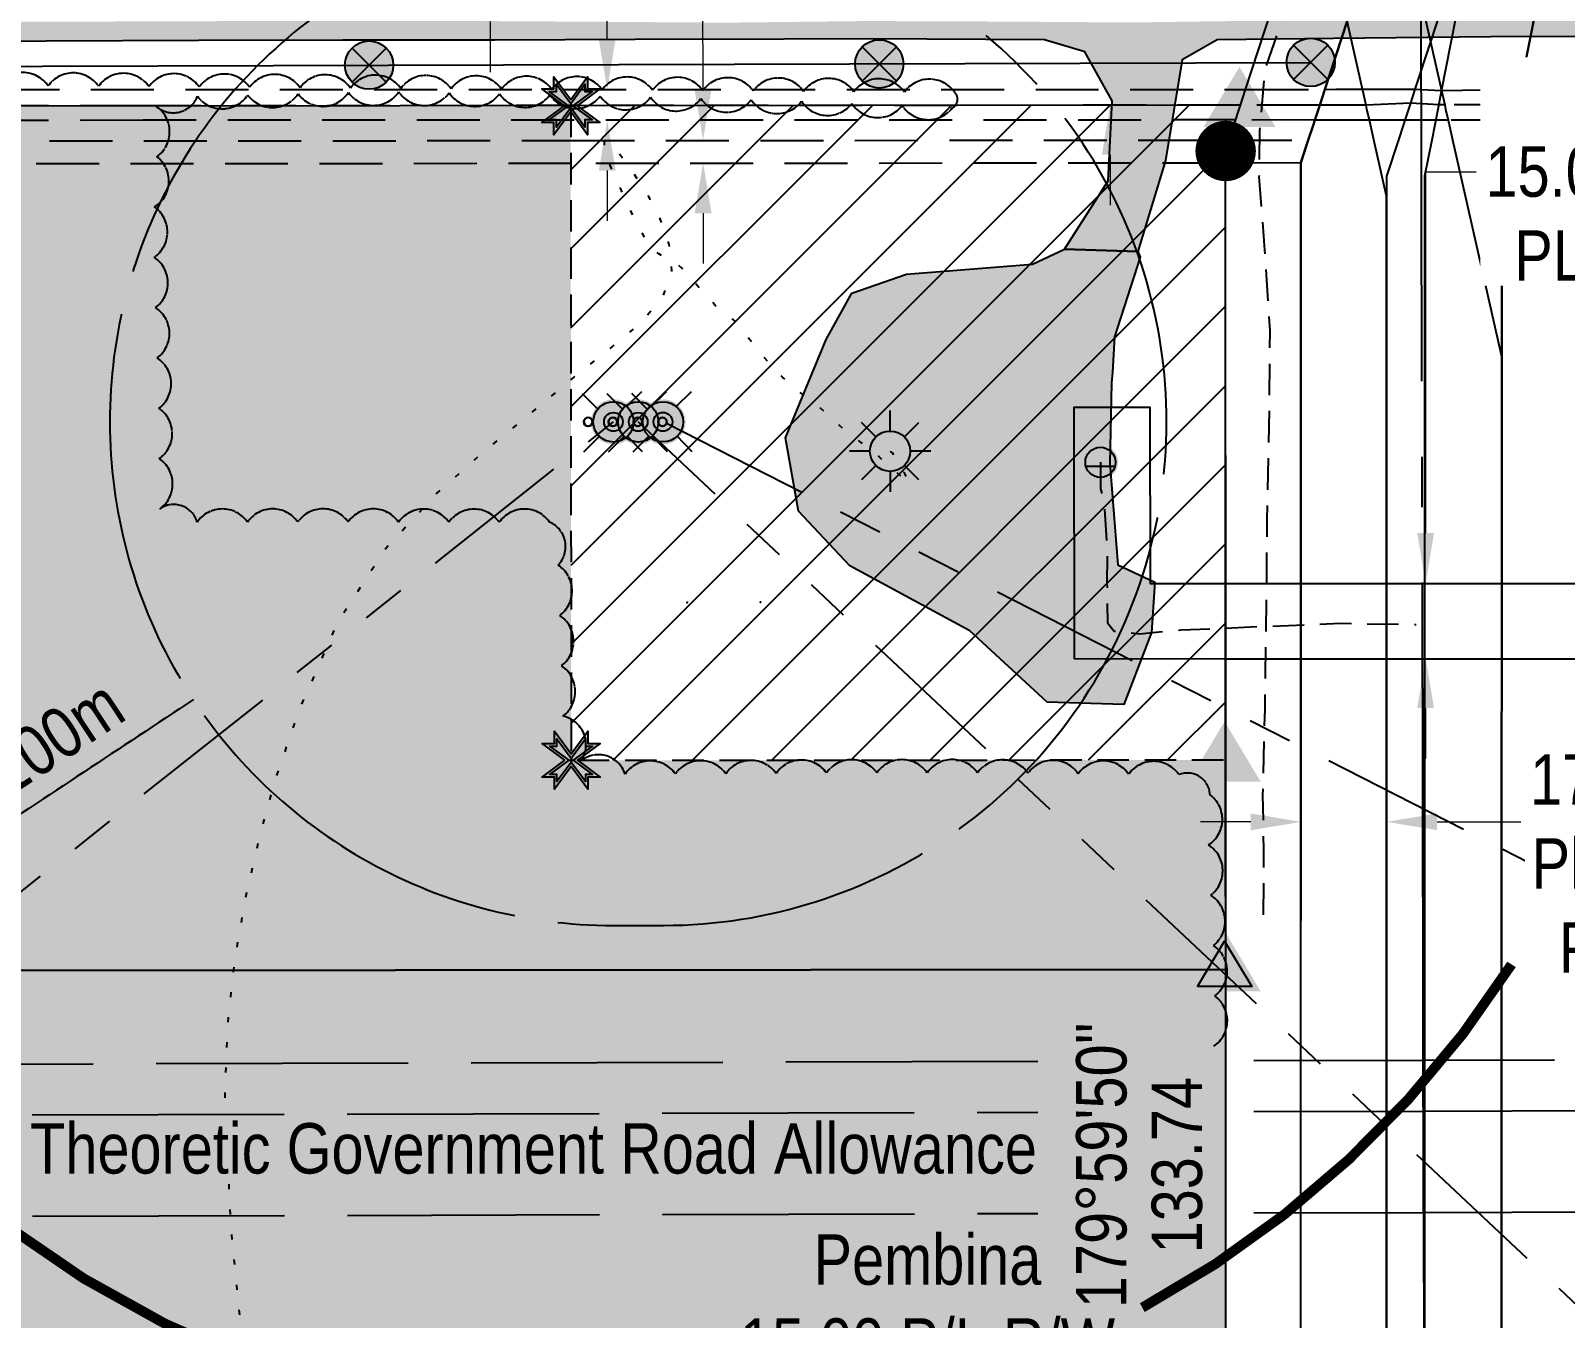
# Model space of a CAD drawing. Extents: x 504328 to 524869, y 6014084 to 6025549.
# Drawn here: x 508570.3 to 508874.8, y 6023097.1 to 6023352.7 of the extents above; entities that cross this region are included whole.
import ezdxf
from ezdxf.enums import TextEntityAlignment as Align

# ---------------------------------------------------------------- set-up
doc = ezdxf.new("R2010")
doc.units = 0
doc.header["$LTSCALE"] = 5
doc.header["$PDSIZE"] = 0.5
for name, pattern in [('0', [1, 1, 0]), ('foc-ACCESSROAD', [3.75, 2.5, -1.25]), ('foc-BUFFER', [16.75, 15, -1.75]), ('foc-DOT', [1, 0.2, -0.8]), ('foc-DRILLPATH', [14.75, 6, -1.75, 1.75, -1.75, 1.75, -1.75]), ('foc-FLOWLINE', [3.75, 2.5, -1.25]), ('foc-QUARTERLINE', [33, 25, -3, 2, -3]), ('foc-TRAV', [1.875, 1.25, -0.625]), ('foc-UNSURVEYED', [12.5, 10, -2.5]), ('UG_PIPE', [1.875, 1.25, -0.625])]:
    doc.linetypes.add(name, pattern=pattern)
doc.layers.get('Defpoints').update_dxf_attribs({"color": 9})
for name, color, linetype in [('AS-DRILL', 8, 'foc-DOT'), ('AS-PIPE-UG', 44, 'UG_PIPE'), ('AS-POWER', 104, 'foc-POWER'), ('AS-POWER-EXISTING-PP', 72, 'Continuous'), ('AS-ROADS', 254, 'Continuous'), ('AS-SYMBOL', 7, 'Continuous'), ('AUX-BUFFER', 7, 'foc-BUFFER'), ('C-RW', 13, 'Continuous'), ('C-WS-S', 8, 'Continuous'), ('ee0bc257-db47-4c66-b229-5', 7, 'Continuous'), ('F-AR', 190, 'foc-ACCESSROAD'), ('F-EZE', 190, 'foc-FLOWLINE'), ('F-RW', 190, 'Continuous'), ('L-BD', 7, 'Continuous'), ('L-MON', 1, 'Continuous'), ('L-ROAD-T', 7, 'Continuous'), ('L-SECLBL', 7, 'Continuous'), ('L-SECQ', 8, 'foc-QUARTERLINE'), ('L-USEC', 7, 'foc-UNSURVEYED'), ('P-BUFFER-H 30m', 51, 'Continuous'), ('P-PDRILLPATH', 12, 'foc-DRILLPATH'), ('P-PROPOSED', 10, 'Continuous'), ('P-PROPOSED-EXISTING-H', 59, 'Continuous'), ('P-PROPOSED-H', 21, 'Continuous'), ('P-TRAV', 4, 'foc-TRAV'), ('T-BUSH', 110, '0')]:
    doc.layers.add(name, color=color, linetype=linetype)
for name, color, linetype, lineweight in [('C-RW-T', 13, 'Continuous', 9), ('F-AR-T', 190, 'Continuous', 9), ('F-EZE-T', 190, 'Continuous', 9), ('F-RW-T', 190, 'Continuous', 9)]:
    doc.layers.add(name, color=color, linetype=linetype, lineweight=lineweight)
doc.layers.add('L-MON1', color=7, linetype='Continuous', lineweight=30, true_color=0x000000)
doc.styles.add('80CG', font='ARIALN.TTF', dxfattribs={"height": 10})
doc.styles.add('80L', font='ARIALN.TTF', dxfattribs={"height": 10})
doc.styles.add('foc-LtypeFont', font='ARIALN.TTF', dxfattribs={"height": 7.35})
doc.linetypes.add('foc-POWER', pattern='A,6,-1,["P",foc-LtypeFont,S=0.2,R=0,X=-0.625,Y=-0.75],-1.24,4', length=12.24)
doc.dimstyles.new('CG2011', dxfattribs={"dimscale": 5, "dimtxt": 9, "dimasz": 2, "dimexe": 0.2, "dimexo": 0.0625, "dimgap": 0.5, "dimtad": 0, "dimtih": 1, "dimtoh": 1, "dimzin": 0, "dimdsep": 46, "dimtxsty": '80CG', "dimcen": 0.1, "dimse1": 1, "dimse2": 1, "dimclrd": 256, "dimclrt": 256, "dimaunit": 1, "dimadec": 4, "dimazin": 0, "dimtfac": 0.06, "dimtofl": 0, "dimtmove": 0, "dimatfit": 1, "dimfxl": 0.2, "dimtolj": 1, "dimtzin": 0, "dimlwd": -1, "dimarcsym": 0})
doc.dimstyles.new('Compass 5 000', dxfattribs={"dimscale": 5, "dimtxt": 9, "dimasz": 2, "dimexe": 0.2, "dimexo": 0.0625, "dimgap": 0.5, "dimtad": 0, "dimtih": 1, "dimtoh": 1, "dimzin": 0, "dimdsep": 46, "dimtxsty": '80CG', "dimcen": 0.1, "dimse1": 1, "dimse2": 1, "dimclrd": 256, "dimclrt": 256, "dimaunit": 1, "dimadec": 4, "dimazin": 0, "dimtfac": 0.06, "dimtofl": 0, "dimtmove": 0, "dimatfit": 1, "dimfxl": 0.2, "dimtolj": 1, "dimtzin": 0, "dimlwd": -1, "dimarcsym": 0})

# ---------------------------------------------------------------- blocks, each defined once
blk = doc.blocks.new('*D427')
at = {"layer": 'Defpoints', "color": 0, "transparency": 16777216}
for p in [(508822.4, 6023195.63), (508822.4, 6023177.94), (508839.38, 6023177.95)]:
    blk.add_point(p, dxfattribs=at)
at = {"layer": 'F-RW-T', "transparency": 16777216}
for p, q in [((508812.4, 6023195.63), (508802.4, 6023195.62)), ((508849.38, 6023195.64), (508865.99, 6023195.64))]:
    blk.add_line(p, q, dxfattribs=at)
for points in [[(508812.4, 6023197.29), (508812.4, 6023193.96), (508822.4, 6023195.63)], [(508849.38, 6023197.3), (508849.38, 6023193.97), (508839.38, 6023195.63)]]:
    blk.add_solid(points, dxfattribs=at)
at = {"layer": 'F-RW-T', "transparency": 16777216, "insert": (508905.07, 6023195.64), "char_height": 10, "attachment_point": 5, "style": '80CG', "bg_fill": 3, "box_fill_scale": 1.1, "bg_fill_color": 256, "bg_fill_true_color": 13158600, "bg_fill_transparency": 0}
blk.add_mtext('\\A1;PGI\\P17.00 P/L R/W\\PPlan 802 0194\\PPLA 780509', dxfattribs=at)
blk = doc.blocks.new('LABEL_ROAD_THEORETIC')
at = {"layer": 'L-ROAD-T', "style": '80L'}
blk.add_text('Theoretic Government Road Allowance', height=10, dxfattribs=at).set_placement((0, 0), align=Align.MIDDLE_CENTER)
blk = doc.blocks.new('*D430')
at = {"layer": 'Defpoints', "color": 0, "transparency": 16777216}
for p in [(508784.46, 6023368.49), (508953.57, 6023368.69), (508953.61, 6023338.22)]:
    blk.add_point(p, dxfattribs=at)
at = {"layer": 'F-AR-T', "transparency": 16777216}
for p, q in [((508784.42, 6023401.26), (508774.42, 6023401.26)), ((508784.45, 6023378.49), (508784.42, 6023401.26)), ((508784.51, 6023328.02), (508784.52, 6023318.02))]:
    blk.add_line(p, q, dxfattribs=at)
for points in [[(508786.12, 6023378.49), (508782.78, 6023378.49), (508784.46, 6023368.49)], [(508786.18, 6023328.02), (508782.84, 6023328.02), (508784.5, 6023338.02)]]:
    blk.add_solid(points, dxfattribs=at)
at = {"layer": 'F-AR-T', "transparency": 16777216, "insert": (508746.46, 6023401.26), "char_height": 10, "attachment_point": 5, "style": '80CG'}
blk.add_mtext('\\A1;Razor\\P30.48 A/R\\PLOC 2625', dxfattribs=at)
blk = doc.blocks.new('*D435')
at = {"layer": 'Defpoints', "color": 0, "transparency": 16777216}
for p in [(508643.54, 6023330.91), (508643.55, 6023326.34), (508703.71, 6023326.42)]:
    blk.add_point(p, dxfattribs=at)
at = {"layer": 'F-EZE-T', "transparency": 16777216}
for p, q in [((508703.48, 6023514.61), (508693.48, 6023514.61)), ((508703.69, 6023340.98), (508703.48, 6023514.61)), ((508703.72, 6023316.42), (508703.73, 6023306.42))]:
    blk.add_line(p, q, dxfattribs=at)
for points in [[(508705.36, 6023340.99), (508702.02, 6023340.98), (508703.7, 6023330.98)], [(508705.39, 6023316.42), (508702.05, 6023316.41), (508703.71, 6023326.42)]]:
    blk.add_solid(points, dxfattribs=at)
at = {"layer": 'F-EZE-T', "transparency": 16777216, "insert": (508630.89, 6023514.61), "char_height": 10, "attachment_point": 5, "style": '80CG'}
blk.add_mtext('\\A1;ATCO\\PVegetation Control R/W\\PEZE 890430', dxfattribs=at)
blk = doc.blocks.new('*D446')
at = {"layer": 'Defpoints', "color": 0, "transparency": 16777216}
for p in [(508596.61, 6023374.36), (508661.4, 6023374.44), (508596.62, 6023364.37)]:
    blk.add_point(p, dxfattribs=at)
at = {"layer": 'F-RW-T', "transparency": 16777216}
for p, q in [((508661.36, 6023407.9), (508651.36, 6023407.9)), ((508661.38, 6023384.44), (508661.36, 6023407.9)), ((508661.42, 6023354.45), (508661.43, 6023344.45))]:
    blk.add_line(p, q, dxfattribs=at)
for points in [[(508663.05, 6023384.44), (508659.72, 6023384.44), (508661.4, 6023374.44)], [(508663.09, 6023354.45), (508659.76, 6023354.45), (508661.41, 6023364.45)]]:
    blk.add_solid(points, dxfattribs=at)
at = {"layer": 'F-RW-T', "transparency": 16777216, "insert": (508612.27, 6023407.9), "char_height": 10, "attachment_point": 5, "style": '80CG'}
blk.add_mtext('\\A1;Paramount\\P10.00 P/L R/W\\PPlan 932 1893\\PPLA 930350', dxfattribs=at)
blk = doc.blocks.new('*D450')
at = {"layer": 'Defpoints', "color": 0, "transparency": 16777216}
for p in [(508684.68, 6023340.99), (508913.69, 6023341.16), (508913.7, 6023335.06)]:
    blk.add_point(p, dxfattribs=at)
at = {"layer": 'F-EZE-T', "transparency": 16777216}
for p, q in [((508684.59, 6023465.34), (508674.59, 6023465.34)), ((508684.67, 6023350.99), (508684.59, 6023465.34)), ((508684.69, 6023324.9), (508684.7, 6023314.9))]:
    blk.add_line(p, q, dxfattribs=at)
for points in [[(508686.34, 6023350.99), (508683.01, 6023350.99), (508684.68, 6023340.99)], [(508686.36, 6023324.9), (508683.02, 6023324.89), (508684.68, 6023334.9)]]:
    blk.add_solid(points, dxfattribs=at)
at = {"layer": 'F-EZE-T', "transparency": 16777216, "insert": (508618.22, 6023465.34), "char_height": 10, "attachment_point": 5, "style": '80CG', "bg_fill": 3, "box_fill_scale": 1.1, "bg_fill_color": 256, "bg_fill_true_color": 13158600, "bg_fill_transparency": 0}
blk.add_mtext('\\A1;ATCO\\P6.10 Power Line R/W\\PEZE 790007', dxfattribs=at)
blk = doc.blocks.new('*D452')
at = {"layer": 'Defpoints', "color": 0, "transparency": 16777216}
for p in [(508807.32, 6023096.86), (508822.31, 6023096.86), (508807.31, 6023092.01)]:
    blk.add_point(p, dxfattribs=at)
at = {"layer": 'F-RW-T', "transparency": 16777216}
for p, q in [((508797.31, 6023092.01), (508787.31, 6023092.02)), ((508832.3, 6023092), (508842.3, 6023092))]:
    blk.add_line(p, q, dxfattribs=at)
for points in [[(508797.31, 6023093.68), (508797.31, 6023090.35), (508807.31, 6023092.01)], [(508832.31, 6023093.67), (508832.3, 6023090.34), (508822.3, 6023092.01)]]:
    blk.add_solid(points, dxfattribs=at)
at = {"layer": 'F-RW-T', "transparency": 16777216, "insert": (508748.23, 6023092.02), "char_height": 10, "attachment_point": 5, "style": '80CG'}
blk.add_mtext('\\A1;Pembina\\P15.00 P/L R/W\\PPLA 120877', dxfattribs=at)
blk = doc.blocks.new('fdia')
at = {"color": 255, "const_width": 1}
blk.add_lwpolyline([(-0.5, 0, 1), (0.5, 0, 1)], format="xyb", close=True, dxfattribs=at)
blk = doc.blocks.new('Fdiaa')
blk.add_blockref('fdia', (0, 0))
blk = doc.blocks.new('fdib')
at = {"color": 1, "const_width": 1.6}
blk.add_lwpolyline([(-0.4, 0, 1), (0.4, 0, 1)], format="xyb", close=True, dxfattribs=at)
at = {"color": 1}
blk.add_circle((0, 0), 0.8, dxfattribs=at)
blk = doc.blocks.new('Fdibb')
blk.add_blockref('fdib', (0, 0))
blk = doc.blocks.new('fdicc')
for name in ['Fdibb', 'Fdiaa']:
    blk.add_blockref(name, (0, 0))
blk = doc.blocks.new('FDI')
blk.add_blockref('fdicc', (0, 0))
blk = doc.blocks.new('TEMP')
h = blk.add_hatch(color=255)
h.dxf.hatch_style = 1
h.paths.add_polyline_path([(0, 0.251), (-0.666, 1.152), (-0.666, 0.666), (-1.152, 0.666), (-0.251, 0), (-1.152, -0.666), (-0.666, -0.666), (-0.666, -1.152), (0, -0.251), (0.666, -1.152), (0.666, -0.666), (1.152, -0.666), (0.251, 0), (1.152, 0.666), (0.666, 0.666), (0.666, 1.152)])
h.paths.add_polyline_path([(0.566, 0.849), (0.566, 0.566), (0.849, 0.566), (0.083, 0), (0.849, -0.566), (0.566, -0.566), (0.566, -0.849), (0, -0.083), (-0.566, -0.849), (-0.566, -0.566), (-0.849, -0.566), (-0.083, 0), (-0.849, 0.566), (-0.566, 0.566), (-0.566, 0.849), (0, 0.083)], flags=16)
h = blk.add_hatch(color=1)
h.dxf.hatch_style = 1
h.paths.add_polyline_path([(0, 0.083), (-0.566, 0.849), (-0.566, 0.566), (-0.849, 0.566), (-0.083, 0), (-0.849, -0.566), (-0.566, -0.566), (-0.566, -0.849), (0, -0.083), (0.566, -0.849), (0.566, -0.566), (0.849, -0.566), (0.083, 0), (0.849, 0.566), (0.566, 0.566), (0.566, 0.849)])
at = {"color": 1}
for p, q in [((-0.083, 0), (0.083, 0)), ((0, 0.083), (0, -0.083))]:
    blk.add_line(p, q, dxfattribs=at)
at = {"color": 255, "flags": 128}
blk.add_lwpolyline([(-0.251, 0), (-1.152, 0.666), (-0.666, 0.666), (-0.666, 1.152), (0, 0.251), (0.666, 1.152), (0.666, 0.666), (1.152, 0.666), (0.251, 0), (1.152, -0.666), (0.666, -0.666), (0.666, -1.152), (0, -0.251), (-0.666, -1.152), (-0.666, -0.666), (-1.152, -0.666)], close=True, dxfattribs=at)
at = {"color": 1, "flags": 128}
blk.add_lwpolyline([(-0.083, 0), (-0.849, 0.566), (-0.566, 0.566), (-0.566, 0.849), (0, 0.083), (0.566, 0.849), (0.566, 0.566), (0.849, 0.566), (0.083, 0), (0.849, -0.566), (0.566, -0.566), (0.566, -0.849), (0, -0.083), (-0.566, -0.849), (-0.566, -0.566), (-0.849, -0.566)], close=True, dxfattribs=at)
blk = doc.blocks.new('TRIA')
blk.add_hatch(color=255).paths.add_polyline_path([(-0.041, 1.521), (-1.475, -0.867), (1.392, -0.867)])
blk = doc.blocks.new('TRIAA')
blk.add_blockref('TRIA', (0, 0))
blk = doc.blocks.new('TRIB')
at = {"color": 1}
blk.add_lwpolyline([(-1.121, -0.667), (-0.041, 1.133), (1.039, -0.667)], close=True, dxfattribs=at)
blk = doc.blocks.new('TRIBB')
blk.add_blockref('TRIB', (0, 0))
blk = doc.blocks.new('TRICC')
for name in ['TRIAA', 'TRIBB']:
    blk.add_blockref(name, (0, 0))
blk = doc.blocks.new('plspike')
blk.add_blockref('TRICC', (0, 0))
blk = doc.blocks.new('STRIA')
blk.add_hatch(color=255).paths.add_polyline_path([(-0.041, 1.521), (-1.475, -0.867), (1.392, -0.867)])
blk = doc.blocks.new('STRIAA')
blk.add_blockref('STRIA', (0, 0))
blk = doc.blocks.new('STRIB')
at = {"color": 1}
blk.add_solid([(-1.121, -0.667), (-0.041, 1.133), (1.039, -0.667)], dxfattribs=at)
blk = doc.blocks.new('STRIBB')
blk.add_blockref('STRIB', (0, 0))
blk = doc.blocks.new('STRICC')
for name in ['STRIAA', 'STRIBB']:
    blk.add_blockref(name, (0, 0))
blk = doc.blocks.new('fdspike')
blk.add_blockref('STRICC', (0, 0))
blk = doc.blocks.new('POWERPOLE')
h = blk.add_hatch(color=255)
edge = h.paths.add_edge_path()
edge.add_arc((0, 0), 0.96, 0, 360)
at = {"linetype": 'Continuous'}
for p, q in [((0.679, -0.679), (-0.679, 0.679)), ((-0.679, -0.679), (0.679, 0.679))]:
    blk.add_line(p, q, dxfattribs=at)
blk.add_circle((0, 0), 0.96, dxfattribs=at)
blk = doc.blocks.new('GAS')
h = blk.add_hatch(color=255)
h.dxf.hatch_style = 1
edge = h.paths.add_edge_path()
edge.add_arc((0, 0), 0.9, 0, 360)
for p, q in [((0, 0.808), (0, 1.616)), ((-0.571, 0.571), (-1.142, 1.142)), ((0.571, 0.571), (1.142, 1.142)), ((-0.808, 0), (-1.616, 0)), ((1.616, 0), (0.808, 0)), ((-0.571, -0.571), (-1.142, -1.142)), ((1.142, -1.142), (0.571, -0.571)), ((0, -0.808), (0, -1.616))]:
    blk.add_line(p, q)
blk.add_circle((0, 0), 0.8)
blk = doc.blocks.new('RISER')
h = blk.add_hatch(color=255)
h.dxf.hatch_style = 1
edge = h.paths.add_edge_path()
edge.add_arc((0, 0), 0.7, 0, 360)
blk.add_hatch(color=13).paths.add_polyline_path([(0.581, -0.15), (-0.581, -0.15, 0.774597)])
at = {"color": 13}
blk.add_line((-0.581, -0.15), (0.581, -0.15), dxfattribs=at)
blk.add_circle((0, 0), 0.6, dxfattribs=at)
blk = doc.blocks.new('*D511')
at = {"layer": 'C-RW-T', "transparency": 16777216}
for p, q in [((508847.11, 6023252.93), (508847.14, 6023324.63)), ((508847.14, 6023324.63), (508857.14, 6023324.63)), ((508847.09, 6023218.2), (508847.09, 6023208.2))]:
    blk.add_line(p, q, dxfattribs=at)
for points in [[(508845.44, 6023252.93), (508848.77, 6023252.93), (508847.1, 6023242.93)], [(508845.42, 6023218.2), (508848.76, 6023218.2), (508847.1, 6023228.2)]]:
    blk.add_solid(points, dxfattribs=at)
at = {"layer": 'Defpoints', "color": 0, "transparency": 16777216}
for p in [(508847.1, 6023242.93), (508852.88, 6023242.93), (508852.87, 6023228.19)]:
    blk.add_point(p, dxfattribs=at)
at = {"layer": 'C-RW-T', "transparency": 16777216, "insert": (508896.22, 6023324.63), "char_height": 10, "attachment_point": 5, "style": '80CG', "bg_fill": 3, "box_fill_scale": 1.1, "bg_fill_color": 256, "bg_fill_true_color": 13158600, "bg_fill_transparency": 0}
blk.add_mtext('\\A1;Veren\\P15.00 P/L R/W\\PPLA 150483', dxfattribs=at)
blk = doc.blocks.new('WC')
at = {"layer": 'L-MON'}
h = blk.add_hatch(color=255, dxfattribs=at)
h.dxf.hatch_style = 1
edge = h.paths.add_edge_path()
edge.add_arc((0, 0), 0.9, 0, 360)
at = {"layer": 'L-MON', "color": 240, "flags": 128}
for points in [[(-0.622, 0.503), (-1.232, 1.12)], [(0.52, 0.608), (1.126, 1.206)], [(-1.179, -1.185), (-0.559, -0.572)], [(1.159, -1.185), (0.557, -0.574)]]:
    blk.add_lwpolyline(points, dxfattribs=at)
at = {"layer": 'L-MON', "color": 240}
for radius in [0.8, 0.373]:
    blk.add_circle((0, 0), radius, dxfattribs=at)

msp = doc.modelspace()

# ---------------------------------------------------------------- hatches: boundary and pattern name
at = {"layer": 'AS-ROADS'}
h = msp.add_hatch(color=256, dxfattribs=at)
h.dxf.hatch_style = 1
h.paths.add_polyline_path([(508775.446, 6023309.307), (508784.116, 6023322.849), (508784.862, 6023338.752), (508779.481, 6023348.489), (508771.46, 6023350.869), (508736.494, 6023351.029), (508719.773, 6023350.946), (508690.202, 6023350.888), (508662.355, 6023350.778), (508632.213, 6023350.808), (508603.548, 6023350.693), (508573.329, 6023350.557), (508553.052, 6023350.322), (508551.765, 6023354.284), (508566.922, 6023354.443), (508600.796, 6023354.511), (508623.776, 6023354.646), (508645.197, 6023354.605), (508670.693, 6023354.507), (508708.436, 6023354.255), (508736.118, 6023354.572), (508762.105, 6023354.476), (508788.411, 6023354.294), (508811.795, 6023354.607), (508829.336, 6023354.604), (508859.368, 6023354.683), (508889.259, 6023354.829), (508888.799, 6023351.483), (508859.95, 6023351.472), (508828.782, 6023351.123), (508805.699, 6023350.834), (508798.796, 6023346.844), (508795.442, 6023326.877), (508789.963, 6023308.835)])
h = msp.add_hatch(color=256, dxfattribs=at)
h.dxf.hatch_style = 1
h.paths.add_polyline_path([(508784.743, 6023282.792), (508784.416, 6023266.767), (508786.046, 6023246.654), (508793.348, 6023243.176), (508792.7, 6023233.217), (508787.221, 6023218.916), (508772.017, 6023219.362), (508756.629, 6023233.548), (508732.813, 6023246.423), (508722.63, 6023257.299), (508720.091, 6023271.875), (508728.108, 6023291.362), (508733.211, 6023300.562), (508744.061, 6023304.362), (508769.085, 6023306.302), (508775.446, 6023309.307), (508789.963, 6023308.835), (508790.454, 6023307.715), (508785.321, 6023291.9), (508784.934, 6023284.862)])
at = {"layer": 'P-BUFFER-H 30m'}
h = msp.add_hatch(color=256, dxfattribs=at)
h.dxf.hatch_style = 1
edge = h.paths.add_edge_path()
edge.add_line((508481.228, 6023296.221), (508560.145, 6023296.221))
edge.add_line((508560.145, 6023296.221), (508560.126, 6023326.205))
edge.add_line((508560.126, 6023326.205), (508423.891, 6023326.112))
edge.add_line((508423.891, 6023326.112), (508423.57, 6023307.382))
edge.add_line((508423.57, 6023307.382), (508462.038, 6023307.593))
edge.add_line((508462.038, 6023307.593), (508462.294, 6023197.648))
edge.add_line((508462.294, 6023197.648), (508381.27, 6023197.376))
edge.add_arc((508481.211, 6023196.318), 99.947, 179.39373, 270.00006)
edge.add_line((508481.211, 6023096.372), (508488.661, 6023096.372))
edge.add_arc((508560.23, 6023166.137), 99.947, 224.269, 270.03931)
edge.add_line((508560.298, 6023066.191), (508807.424, 6023066.36))
edge.add_line((508807.424, 6023066.36), (508807.419, 6023166.307))
edge.add_line((508807.419, 6023166.307), (508560.23, 6023166.137))
edge.add_line((508560.23, 6023166.137), (508560.21, 6023196.318))
edge.add_line((508560.21, 6023196.318), (508481.211, 6023196.318))
edge.add_line((508481.211, 6023196.318), (508481.228, 6023296.221))
at = {"layer": 'P-PROPOSED-EXISTING-H'}
h = msp.add_hatch(dxfattribs=at)
h.set_pattern_fill('ANSI31', color=256, scale=3.498129, style=0)
h.set_pattern_definition([(45, (-1991.139, 2514.713), (-7.85352313, 7.85352313), [])])
h.paths.add_polyline_path([(508807.412, 6023328.78), (508810.367, 6023337.867), (508677.432, 6023337.775), (508677.517, 6023207.85), (508807.417, 6023207.934)])
at = {"layer": 'P-PROPOSED-H'}
h = msp.add_hatch(color=256, dxfattribs=at)
h.dxf.hatch_style = 1
h.paths.add_polyline_path([(508677.432, 6023337.775), (508560.118, 6023337.695), (508560.23, 6023166.137), (508807.419, 6023166.307), (508807.417, 6023207.934), (508677.517, 6023207.85)])

# ---------------------------------------------------------------- linework, layer by layer
at = {"layer": 'AS-DRILL', "flags": 128}
msp.add_lwpolyline([(508609.57, 6023123.704), (508609.933, 6023115.513), (508610.831, 6023106.215), (508611.075, 6023103.785), (508613.745, 6023077.92), (508616.658, 6023049.836), (508617.706, 6023040.348), (508618.915, 6023030.43), (508620.021, 6023021.952), (508623.676, 6022993.529), (508626.411, 6022964.654), (508628.336, 6022935.667), (508629.87, 6022907.35), (508630.935, 6022878.422), (508631.654, 6022821.543), (508631.518, 6022793.123), (508631.642, 6022764.913), (508632.839, 6022735.425), (508635.433, 6022707.08), (508638.367, 6022678.655), (508640.561, 6022650.359), (508642.385, 6022622.082), (508644.298, 6022594.416), (508646.401, 6022566.58), (508648.969, 6022536.404), (508651.233, 6022507.759), (508652.667, 6022479.611), (508653.652, 6022450.953), (508654.425, 6022422.944), (508654.799, 6022394.975), (508654.565, 6022365.534), (508654.071, 6022336.123), (508653.296, 6022307.491), (508652.18, 6022279.329), (508651.064, 6022250.577), (508650.029, 6022222.065), (508648.911, 6022194.552), (508647.658, 6022165.1), (508646.572, 6022136.467), (508645.717, 6022108.036), (508644.67, 6022079.973), (508643.217, 6022050.53), (508642.12, 6022022.278), (508641.766, 6021993.277), (508642.49, 6021964.729), (508644.464, 6021936.762), (508648.369, 6021907.91), (508652.913, 6021879.568), (508656.496, 6021851.545), (508659.021, 6021822.959), (508660.986, 6021794.323), (508662.51, 6021765.716), (508663.184, 6021737.577), (508663.06, 6021708.437), (508662.514, 6021679.975), (508661.509, 6021651.303), (508659.912, 6021623.4), (508657.666, 6021594.945), (508654.912, 6021566.03), (508651.746, 6021537.764), (508648.13, 6021509.347), (508644.634, 6021480.96), (508640.949, 6021452.393), (508636.963, 6021424.005), (508633.167, 6021395.497), (508629.711, 6021367.42), (508626.344, 6021339.744), (508623.449, 6021310.858), (508621.344, 6021282.114), (508619.617, 6021254.11), (508618.411, 6021226.198), (508618.265, 6021197.557), (508619.482, 6021167.72), (508621.237, 6021139.323), (508622.951, 6021110.766), (508626.023, 6021046.811), (508626.946, 6021024.493)], dxfattribs=at)
at = {"layer": 'AS-PIPE-UG', "flags": 128}
for points in [[(508814.939, 6023177.195), (508814.988, 6023190.268), (508814.802, 6023200.913), (508815.234, 6023217.945), (508815.33, 6023224.762), (508815.57, 6023243.199), (508815.642, 6023255.659), (508816.086, 6023277.332), (508816.23, 6023293.076), (508815.188, 6023309.113), (508814.093, 6023323.719), (508814.189, 6023332.863), (508815.235, 6023344.923), (508819.232, 6023356.35), (508822.74, 6023364.121), (508827.896, 6023375.827), (508833.651, 6023385.043)], [(508782.552, 6023266.994), (508782.589, 6023261.736), (508783.32, 6023258.547), (508783.874, 6023249.796), (508783.859, 6023242.859), (508783.982, 6023235.133), (508785.253, 6023233.48), (508790.36, 6023232.956), (508798.524, 6023233.714), (508812.368, 6023234.325), (508830.15, 6023235.035), (508845.22, 6023234.822)]]:
    msp.add_lwpolyline(points, dxfattribs=at)
at = {"layer": 'AS-POWER', "flags": 128}
msp.add_lwpolyline([(508435.222, 6023345.253), (508824.291, 6023346.371)], dxfattribs=at)
at = {"layer": 'AS-ROADS', "flags": 128}
msp.add_lwpolyline([(508888.799, 6023351.483), (508859.95, 6023351.472), (508828.782, 6023351.123), (508805.699, 6023350.834), (508798.796, 6023346.844), (508795.442, 6023326.877), (508789.963, 6023308.835), (508775.446, 6023309.307), (508784.116, 6023322.849), (508784.862, 6023338.752), (508779.481, 6023348.489), (508771.46, 6023350.869), (508736.494, 6023351.029), (508719.773, 6023350.946), (508690.202, 6023350.888), (508662.355, 6023350.778), (508632.213, 6023350.808), (508603.548, 6023350.693), (508573.329, 6023350.557), (508553.052, 6023350.322)], dxfattribs=at)
msp.add_lwpolyline([(508784.743, 6023282.792), (508784.416, 6023266.767), (508786.046, 6023246.654), (508793.348, 6023243.176), (508792.7, 6023233.217), (508787.221, 6023218.916), (508772.017, 6023219.362), (508756.629, 6023233.548), (508732.813, 6023246.423), (508722.63, 6023257.299), (508720.091, 6023271.875), (508728.108, 6023291.362), (508733.211, 6023300.562), (508744.061, 6023304.362), (508769.085, 6023306.302), (508775.446, 6023309.307), (508789.963, 6023308.835), (508790.454, 6023307.715), (508785.321, 6023291.9), (508784.934, 6023284.862)], close=True, dxfattribs=at)
at = {"layer": 'C-RW'}
msp.add_lwpolyline([(508883.502, 6023227.917), (508862.177, 6023227.925), (508846.934, 6023227.931), (508844.248, 6023227.932), (508839.329, 6023227.934), (508822.336, 6023227.94), (508807.36, 6023227.946), (508777.435, 6023227.958), (508777.378, 6023277.939), (508792.378, 6023277.935), (508792.444, 6023242.955), (508807.364, 6023242.95), (508822.34, 6023242.944), (508839.333, 6023242.937), (508844.227, 6023242.935), (508846.937, 6023242.934), (508862.181, 6023242.928), (508883.505, 6023242.919)], dxfattribs=at)
at = {"layer": 'ee0bc257-db47-4c66-b229-5', "linetype": 'Continuous'}
for p in [(508700.535, 6023239.194), (508715.092, 6023239.222)]:
    msp.add_point(p, dxfattribs=at)
at = {"layer": 'F-AR'}
msp.add_lwpolyline([(508936.557, 6023337.974), (508902.529, 6023337.95), (508886.993, 6023337.939), (508865.258, 6023337.925), (508850.879, 6023337.915), (508849.723, 6023337.914), (508844.091, 6023338.267), (508835.266, 6023337.905), (508826.081, 6023337.899), (508810.367, 6023337.867), (508592.567, 6023337.739), (508424.523, 6023337.816)], dxfattribs=at)
at = {"layer": 'F-EZE'}
for points in [[(508432.209, 6023340.927), (508811.353, 6023341.015), (508827.101, 6023341.019), (508829.283, 6023341.02), (508834.563, 6023341.021), (508844.087, 6023341.023), (508844.987, 6023341.024), (508850.268, 6023340.774), (508865.868, 6023341.029), (508870.493, 6023341.03), (508887.6, 6023341.034), (508892.227, 6023341.035), (508903.135, 6023341.037), (508936.555, 6023341.044)], [(508936.559, 6023334.947), (508901.938, 6023334.939), (508892.229, 6023334.937), (508886.403, 6023334.936), (508870.494, 6023334.932), (508864.671, 6023334.931), (508851.553, 6023334.928), (508849.137, 6023334.927), (508844.096, 6023334.926), (508842.977, 6023334.926), (508835.939, 6023334.923), (508829.285, 6023334.922), (508825.11, 6023334.921), (508809.376, 6023334.937), (508592.569, 6023334.869), (508414.526, 6023334.828)]]:
    msp.add_lwpolyline(points, dxfattribs=at)
msp.add_lwpolyline([(508822.362, 6023326.464), (508807.389, 6023326.384), (508677.576, 6023326.284), (508423.891, 6023326.112), (508414.544, 6023326.106), (508413.387, 6023326.105), (508399.55, 6023326.096), (508360.611, 6023326.072), (508345.615, 6023326.062), (508345.664, 6023330.632), (508360.618, 6023330.642), (508399.549, 6023330.667), (508413.466, 6023330.676), (508414.546, 6023330.677), (508423.97, 6023330.683), (508677.578, 6023330.854), (508808.07, 6023330.943), (508823.816, 6023330.959), (508822.362, 6023326.464)], close=True, dxfattribs=at)
at = {"layer": 'F-RW'}
for points in [[(508846.773, 6022542.526), (508846.775, 6022551.788), (508846.775, 6022552.532), (508846.908, 6023117.159), (508846.915, 6023147.318), (508846.956, 6023323.818), (508848.362, 6023330.976), (508848.96, 6023334.026), (508849.559, 6023337.075), (508850.261, 6023340.655), (508854.946, 6023364.517), (508856.907, 6023374.512), (508858.409, 6023382.152), (508905.656, 6023622.871), (508942.13, 6023941.648), (508953.688, 6024042.633)], [(508969.029, 6024042.675), (508957.472, 6023941.681), (508920.72, 6023620.538), (508872.441, 6023374.523), (508870.479, 6023364.528), (508865.094, 6023337.086), (508864.495, 6023334.036), (508863.897, 6023330.987), (508862.199, 6023322.334), (508862.191, 6023287.745), (508862.159, 6023147.35), (508862.151, 6023117.191), (508862.018, 6022551.784), (508862.015, 6022541.778)], [(508862.015, 6022541.778), (508862.018, 6022551.784), (508862.151, 6023117.191), (508862.159, 6023147.35), (508862.191, 6023287.745), (508862.199, 6023322.334), (508863.897, 6023330.987), (508864.495, 6023334.036), (508865.094, 6023337.086), (508870.479, 6023364.528), (508872.441, 6023374.523), (508920.72, 6023620.538), (508957.472, 6023941.681), (508969.029, 6024042.675)], [(508839.168, 6022542.9), (508839.171, 6022552.905), (508839.28, 6023017.717), (508839.315, 6023117.142), (508839.31, 6023147.301), (508839.351, 6023319.789), (508836.83, 6023330.969), (508836.143, 6023334.017), (508835.939, 6023334.923), (508835.456, 6023337.066), (508835.266, 6023337.905), (508834.563, 6023341.021), (508831.515, 6023354.536), (508829.27, 6023364.499), (508828.393, 6023368.386), (508827.016, 6023374.492), (508825.075, 6023383.101), (508699.253, 6023941.111), (508676.531, 6024041.885)], [(508692.137, 6024041.927), (508714.86, 6023941.146), (508832.84, 6023417.909), (508840.754, 6023382.82), (508842.629, 6023374.501), (508844.049, 6023368.207), (508844.882, 6023364.51), (508848.053, 6023350.448), (508850.268, 6023340.774), (508850.879, 6023337.915), (508851.069, 6023337.076), (508851.553, 6023334.928), (508851.756, 6023334.028), (508852.443, 6023330.979), (508862.191, 6023287.745), (508862.159, 6023147.35), (508862.151, 6023117.191), (508862.018, 6022551.784), (508862.015, 6022541.778)], [(508299.094, 6022685.864), (508317.291, 6022685.533), (508324.605, 6022685.4), (508327.657, 6022685.344), (508330.703, 6022685.289), (508334.757, 6022685.215), (508344.752, 6022685.033), (508403.721, 6022683.961), (508807.425, 6023032.638), (508807.412, 6023328.78), (508807.412, 6023328.78), (508810.367, 6023337.867), (508811.353, 6023341.015), (508818.997, 6023364.491), (508820.267, 6023368.381), (508822.261, 6023374.489), (508825.075, 6023383.101), (508827.415, 6023390.268), (508832.84, 6023417.909), (508843.897, 6023474.254), (508874.028, 6023627.782)], [(508409.184, 6022668.855), (508822.291, 6023025.497), (508822.31, 6023117.103), (508822.315, 6023147.262), (508822.362, 6023326.477), (508823.817, 6023330.959), (508824.812, 6023334.008), (508825.11, 6023334.921), (508825.816, 6023337.086), (508826.081, 6023337.899), (508827.101, 6023341.019), (508831.515, 6023354.536), (508834.771, 6023364.505), (508836.041, 6023368.392), (508838.036, 6023374.5), (508840.754, 6023382.82), (508841.951, 6023386.488), (508844.008, 6023397.019), (508888.853, 6023625.479)], [(508888.853, 6023625.479), (508844.008, 6023397.019), (508841.951, 6023386.488), (508840.754, 6023382.82), (508838.036, 6023374.5), (508836.041, 6023368.392), (508834.771, 6023364.505), (508831.515, 6023354.536), (508827.101, 6023341.019), (508826.081, 6023337.899), (508825.816, 6023337.086), (508825.11, 6023334.921), (508824.812, 6023334.008), (508823.817, 6023330.959), (508822.362, 6023326.477), (508822.291, 6023025.497), (508409.184, 6022668.855)], [(508905.656, 6023622.871), (508858.409, 6023382.152), (508855.914, 6023374.511), (508853.92, 6023368.405), (508852.65, 6023364.516), (508848.053, 6023350.448), (508844.987, 6023341.024), (508844.091, 6023338.267), (508843.676, 6023337.071), (508842.977, 6023334.926), (508842.683, 6023334.023), (508841.689, 6023330.972), (508839.352, 6023323.802), (508839.351, 6023319.789), (508839.31, 6023147.301), (508839.315, 6023117.142), (508839.28, 6023017.717), (508381.214, 6022622.365)]]:
    msp.add_lwpolyline(points, dxfattribs=at)
at = {"layer": 'L-MON1', "color": 1}
for centre in [(508680.897, 6023275.002), (508685.817, 6023275.003), (508690.737, 6023275.004), (508695.657, 6023275.005)]:
    msp.add_circle(centre, 0.858, dxfattribs=at)
at = {"layer": 'L-SECQ', "flags": 128}
for points in [[(508846.695, 6023118.108), (508845.175, 6023902.413)], [(508846.695, 6023118.108), (508849.812, 6021509.751)]]:
    msp.add_lwpolyline(points, dxfattribs=at)
at = {"layer": 'L-USEC'}
for p, q in [((508770.145, 6023148.06), (508445.581, 6023147.179)), ((508846.637, 6023148.267), (508813.014, 6023148.176)), ((508445.583, 6023137.127), (508770.145, 6023138.007)), ((508813.014, 6023138.123), (508846.64, 6023138.214)), ((508846.64, 6023138.214), (509247.695, 6023139.303)), ((508445.637, 6023117.021), (508770.145, 6023117.9)), ((508813.014, 6023118.017), (508846.695, 6023118.108))]:
    msp.add_line(p, q, dxfattribs=at)
msp.add_lwpolyline([(508846.695, 6023118.108), (509247.749, 6023119.197), (509648.803, 6023120.285)], dxfattribs=at)
at = {"layer": 'P-BUFFER-H 30m', "flags": 128}
msp.add_lwpolyline([(508560.126, 6023326.205), (508423.891, 6023326.112), (508423.57, 6023307.382), (508462.038, 6023307.593), (508462.294, 6023197.648), (508381.27, 6023197.376, 0.4173165), (508481.211, 6023096.372), (508488.661, 6023096.372, 0.2024088), (508560.298, 6023066.191), (508807.424, 6023066.36), (508807.419, 6023166.307), (508560.23, 6023166.137)], format="xyb", close=True, dxfattribs=at)
at = {"layer": 'P-PDRILLPATH', "flags": 128}
msp.add_lwpolyline([(508188.323, 6022880.375), (508685.912, 6023275.015)], dxfattribs=at)
at = {"layer": 'P-PROPOSED', "flags": 128}
msp.add_lwpolyline([(508810.36, 6023337.867), (508560.118, 6023337.695), (508560.23, 6023166.137), (508807.419, 6023166.307), (508807.417, 6023207.934), (508807.412, 6023328.78), (508810.36, 6023337.867)], dxfattribs=at)
at = {"layer": 'P-TRAV', "flags": 128}
msp.add_lwpolyline([(508677.432, 6023337.775), (508677.517, 6023207.85), (508807.417, 6023207.934)], dxfattribs=at)
at = {"layer": 'T-BUSH', "flags": 128}
msp.add_lwpolyline([(508805.049, 6023151.099, 0.5205671), (508805.25, 6023161.092, 0.5205671), (508804.974, 6023171.077, 0.5205671), (508804.44, 6023181.057, 0.5205671), (508804.028, 6023191.039, 0.5205671), (508804.288, 6023201.03, 0.5205671), (508798.147, 6023204.998, 0.5205671), (508788.153, 6023205.084, 0.5205671), (508778.159, 6023205.184, 0.5205671), (508768.165, 6023205.285, 0.5205671), (508758.171, 6023205.386, 0.5205671), (508748.176, 6023205.383, 0.5205671), (508738.181, 6023205.373, 0.5205671), (508728.187, 6023205.347, 0.5205671), (508718.192, 6023205.256, 0.5205671), (508708.198, 6023205.186, 0.5205671), (508698.203, 6023205.153, 0.5205671), (508688.209, 6023205.12, 0.5205671), (508679.563, 6023207.804, 0.5205671), (508675.892, 6023216.611, 0.5205671), (508675.574, 6023226.601, 0.5205671), (508675.256, 6023236.59, 0.5205671), (508674.938, 6023246.58, 0.5205671), (508673.241, 6023255.141, 0.5205671), (508663.247, 6023255.104, 0.5205671), (508653.252, 6023255.098, 0.5205671), (508643.258, 6023255.13, 0.5205671), (508633.263, 6023255.162, 0.5205671), (508623.268, 6023255.151, 0.5205671), (508613.274, 6023255.139, 0.5205671), (508603.279, 6023255.128, 0.5205671), (508595.87, 6023257.724, 0.5205671), (508595.792, 6023267.719, 0.5205671), (508595.715, 6023277.713, 0.5205671), (508595.369, 6023287.701, 0.5205671), (508595.034, 6023297.69, 0.5205671), (508594.766, 6023307.681, 0.5205671), (508594.852, 6023317.668, 0.5205671), (508595.311, 6023327.65, 0.5205671), (508595.174, 6023337.643, 0.5205671), (508603.347, 6023339.636, 0.5205671), (508613.339, 6023339.878, 0.5205671), (508623.33, 6023340.119, 0.5205671), (508633.322, 6023340.361, 0.5205671), (508643.314, 6023340.497, 0.5205671), (508653.307, 6023340.318, 0.5205671), (508663.3, 6023340.139, 0.5205671), (508673.293, 6023339.923, 0.5205671), (508683.284, 6023339.68, 0.5205671), (508693.276, 6023339.437, 0.5205671), (508703.268, 6023339.194, 0.5205671), (508713.259, 6023338.952, 0.5205671), (508723.249, 6023338.653, 0.5205671), (508733.235, 6023338.231, 0.5205671), (508743.221, 6023337.809, 0.5205671), (508753.206, 6023337.387, 0.5205671), (508753.638, 6023340.401, 0.5205671), (508743.643, 6023340.474, 0.5205671), (508733.649, 6023340.547, 0.5205671), (508723.655, 6023340.62, 0.5205671), (508713.66, 6023340.692, 0.5205671), (508703.666, 6023340.765, 0.5205671), (508693.671, 6023340.838, 0.5205671), (508683.677, 6023340.911, 0.5205671), (508673.683, 6023340.984, 0.5205671), (508663.688, 6023341.056, 0.5205671), (508653.694, 6023341.129, 0.5205671), (508643.699, 6023341.202, 0.5205671), (508633.705, 6023341.275, 0.5205671), (508623.711, 6023341.347, 0.5205671), (508613.716, 6023341.42, 0.5205671), (508603.722, 6023341.493, 0.5205671), (508593.727, 6023341.566, 0.5205671), (508583.733, 6023341.639, 0.5205671), (508573.739, 6023341.711, 0.5205671), (508563.744, 6023341.784, 0.5205671), (508551.898, 6023341.87, 0.5205671)], format="xyb", dxfattribs=at)

# ---------------------------------------------------------------- block references
at = {"layer": 'AS-SYMBOL', "color": 90, "xscale": 4.997326849999963, "yscale": 4.997326849999963, "zscale": 4.997326849999963}
msp.add_blockref('RISER', (508782.564, 6023267.002), dxfattribs=at)
at = {"layer": 'C-WS-S', "color": 90, "xscale": 4.997326849999963, "yscale": 4.997326849999963, "zscale": 4.997326849999963}
msp.add_blockref('GAS', (508740.819, 6023269.195), dxfattribs=at)
at = {"layer": 'L-MON', "color": 90}
for name, p, xscale, yscale, zscale in [('WC', (508685.912, 6023275.015), 4.997326849999971, 4.997326849999971, 4.997326849999971), ('WC', (508690.829, 6023275.018), 4.997326849999971, 4.997326849999971, 4.997326849999971), ('WC', (508695.746, 6023275.022), 4.997326849999971, 4.997326849999971, 4.997326849999971), ('fdspike', (508807.417, 6023207.934), 4.99732684999996, 4.99732684999996, 4.99732684999996), ('TEMP', (508677.517, 6023207.85), 4.99732684999996, 4.99732684999996, 4.99732684999996), ('plspike', (508807.419, 6023166.307), 4.99732684999996, 4.99732684999996, 4.99732684999996)]:
    msp.add_blockref(name, p, dxfattribs=dict(at, xscale=xscale, yscale=yscale, zscale=zscale))
at = {"layer": 'L-SECLBL', "xscale": 0.99946537, "yscale": 0.99946537, "zscale": 0.99946537}
msp.add_blockref('LABEL_ROAD_THEORETIC', (508670.049, 6023130.826), dxfattribs=at)

# ---------------------------------------------------------------- texts
at = {"layer": 'AUX-BUFFER', "insert": (508560.332, 6023208.763), "char_height": 9.9947, "attachment_point": 1, "rotation": 33.47681, "style": '80L'}
msp.add_mtext_dynamic_manual_height_columns('100m', width=34.21625, gutter_width=224.88, heights=[0], dxfattribs=at)
at = {"layer": 'L-BD', "style": '80L'}
for s, height, p in [("179°59'50''", 9.99465, (508782.728, 6023127.484)), ('133.74', 9.9947, (508797.72, 6023127.484))]:
    msp.add_text(s, height=height, rotation=90.0025, dxfattribs=at).set_placement(p, align=Align.MIDDLE)

# ---------------------------------------------------------------- dimensions: what is measured, and where the dimension line sits
at = {"layer": 'F-RW-T', "color": 6}
dim = msp.add_aligned_dim(p1=(508822.306, 6023096.857), p2=(508807.315, 6023096.861), distance=4.85, text='Pembina\\P15.00 P/L R/W\\PPLA 120877', dimstyle='Compass 5 000', dxfattribs=at)
dim.commit()
dim.dimension.update_dxf_attribs({"geometry": '*D452', "text_midpoint": (508748.228, 6023092.015)})

# ---------------------------------------------------------------- leaders
at = {"layer": 'AUX-BUFFER', "path_type": 1}
msp.add_leader([(508602.545, 6023219.884), (508559.048, 6023191.119)], dimstyle='CG2011', override={"dimasz": 2, "dimgap": 0.5, "dimtad": 0}, dxfattribs=at)

# ---------------------------------------------------------------- next in the draw order: dimensions: what is measured, and where the dimension line sits
at = {"layer": 'C-RW-T', "color": 90}
dim = msp.add_linear_dim(base=(508847.102, 6023242.934), p1=(508852.873, 6023228.194), p2=(508852.879, 6023242.931), angle=89.97602, text='Veren\\P15.00 P/L R/W\\PPLA 150483', dimstyle='Compass 5 000', override={"dimtfill": 1}, dxfattribs=at)
dim.commit()
dim.dimension.update_dxf_attribs({"geometry": '*D511', "text_midpoint": (508896.222, 6023324.63), "dimtype": 161})

# ---------------------------------------------------------------- next in the draw order: linework, layer by layer
at = {"layer": 'P-PDRILLPATH', "flags": 128}
for points in [[(509028.327, 6022957.353), (508690.829, 6023275.018)], [(509380.328, 6022926.349), (508695.746, 6023275.022)]]:
    msp.add_lwpolyline(points, dxfattribs=at)

# ---------------------------------------------------------------- next in the draw order: dimensions: what is measured, and where the dimension line sits
at = {"layer": 'F-AR-T'}
dim = msp.add_linear_dim(base=(508784.462, 6023368.489), p1=(508953.608, 6023338.222), p2=(508953.572, 6023368.693), angle=90.06901, text='Razor\\P30.48 A/R\\PLOC 2625', dimstyle='Compass 5 000', dxfattribs=at)
dim.commit()
dim.dimension.update_dxf_attribs({"geometry": '*D430', "text_midpoint": (508746.459, 6023401.261), "dimtype": 161})

# ---------------------------------------------------------------- next in the draw order: dimensions: what is measured, and where the dimension line sits
at = {"layer": 'F-EZE-T'}
dim = msp.add_linear_dim(base=(508684.68, 6023340.99), p1=(508913.699, 6023335.064), p2=(508913.694, 6023341.159), angle=90.0422, text='ATCO\\P6.10 Power Line R/W\\PEZE 790007', dimstyle='Compass 5 000', override={"dimtfill": 1}, dxfattribs=at)
dim.commit()
dim.dimension.update_dxf_attribs({"geometry": '*D450', "text_midpoint": (508618.224, 6023465.342), "dimtype": 161})
at = {"layer": 'F-RW-T'}
dim = msp.add_linear_dim(base=(508822.396, 6023195.629), p1=(508839.382, 6023177.948), p2=(508822.401, 6023177.943), angle=180.0158, text='PGI\\P17.00 P/L R/W\\PPlan 802 0194\\PPLA 780509', dimstyle='Compass 5 000', override={"dimtfill": 1}, dxfattribs=at)
dim.commit()
dim.dimension.update_dxf_attribs({"geometry": '*D427', "text_midpoint": (508905.073, 6023195.641), "dimtype": 161})

# ---------------------------------------------------------------- next in the draw order: linework, layer by layer
at = {"layer": 'AS-DRILL', "flags": 128}
msp.add_lwpolyline([(508740.819, 6023269.195), (508740.819, 6023269.195), (508740.889, 6023269.125), (508740.959, 6023269.095), (508741.24, 6023268.926), (508741.44, 6023268.636), (508741.581, 6023268.396), (508741.741, 6023268.187), (508741.911, 6023267.977), (508741.982, 6023267.817), (508742.082, 6023267.547), (508742.173, 6023267.318), (508742.333, 6023267.038), (508742.564, 6023266.688), (508742.785, 6023266.289), (508742.995, 6023265.879), (508743.236, 6023265.47), (508743.527, 6023265.01), (508743.818, 6023264.511), (508744.149, 6023264.041), (508744.5, 6023263.612), (508745.011, 6023263.003), (508744.461, 6023263.102), (508743.309, 6023263.94), (508741.736, 6023265.317), (508740.124, 6023266.714), (508738.551, 6023268.131), (508736.979, 6023269.438), (508735.436, 6023270.655), (508733.914, 6023271.812), (508732.362, 6023272.989), (508730.799, 6023274.286), (508729.257, 6023275.673), (508727.684, 6023277.12), (508726.021, 6023278.537), (508724.389, 6023279.783), (508722.867, 6023280.921), (508721.595, 6023281.988), (508720.463, 6023283.046), (508719.501, 6023283.844), (508718.72, 6023284.583), (508717.838, 6023285.531), (508716.886, 6023286.589), (508715.984, 6023287.637), (508715.122, 6023288.656), (508714.39, 6023289.584), (508713.779, 6023290.393), (508713.117, 6023291.162), (508712.375, 6023292.041), (508711.684, 6023292.989), (508711.102, 6023293.778), (508710.541, 6023294.477), (508709.729, 6023295.265), (508708.678, 6023296.094), (508707.716, 6023296.812), (508706.865, 6023297.45), (508706.084, 6023298.129), (508705.563, 6023298.758), (508705.062, 6023299.327), (508704.44, 6023299.885), (508703.759, 6023300.534), (508703.048, 6023301.443), (508702.256, 6023302.411), (508701.574, 6023303.12), (508701.013, 6023303.819), (508700.371, 6023304.638), (508699.57, 6023305.486), (508698.658, 6023306.224), (508697.707, 6023306.853), (508696.706, 6023307.421), (508695.655, 6023307.949), (508694.904, 6023308.387), (508694.223, 6023308.946), (508693.342, 6023309.754), (508692.489, 6023310.943), (508690.723, 6023314.179), (508689.81, 6023315.937), (508688.967, 6023317.656), (508688.163, 6023319.434), (508687.329, 6023321.393), (508686.506, 6023323.221), (508685.743, 6023324.8), (508685.11, 6023326.229), (508684.356, 6023328.647), (508684.214, 6023329.447), (508684.163, 6023330.067), (508684.162, 6023330.677), (508684.401, 6023330.977), (508685.262, 6023330.299), (508687.046, 6023328.242), (508689.583, 6023324.867), (508692.441, 6023320.483), (508695.061, 6023315.488), (508696.931, 6023310.211), (508697.421, 6023305.082), (508695.7, 6023299.929), (508691.64, 6023294.931), (508685.53, 6023289.849), (508678.091, 6023283.965), (508674.597, 6023280.998), (508670.623, 6023277.67), (508669.335, 6023276.618), (508660.289, 6023269.181), (508651.025, 6023260.973), (508640.746, 6023249.903), (508631.104, 6023235.114), (508623.358, 6023217.459), (508618.625, 6023203.55), (508615.943, 6023193.915), (508612.809, 6023180.319), (508610.732, 6023168.315), (508609.356, 6023155.892), (508608.752, 6023142.201), (508608.965, 6023137.381)], dxfattribs=at)
at = {"layer": 'AUX-BUFFER', "color": 251, "linetype": 'foc-BUFFER', "const_width": 1.999, "flags": 128}
for points in [[(508578.204, 6023443.408, 0.2559914), (508486.019, 6023274.877, 0.4142136), (508686.049, 6023075.122), (508695.884, 6023075.129, 0.0046728), (508699.62, 6023075.166, 0.0046728)], [(508790.868, 6023099.212, 0.1271669), (508864.155, 6023167.338, 0.1271669)]]:
    msp.add_lwpolyline(points, format="xyb", dxfattribs=at)
at = {"layer": 'AUX-BUFFER', "color": 251, "linetype": 'foc-BUFFER', "flags": 128}
msp.add_lwpolyline([(508717.783, 6023372.509, 0.0558075), (508695.678, 6023374.968), (508685.843, 6023374.961, 1), (508685.981, 6023175.068), (508695.815, 6023175.075, 0.7005101), (508759.876, 6023351.681, 0.7005101)], format="xyb", dxfattribs=at)
at = {"layer": 'L-USEC'}
msp.add_lwpolyline([(509648.74, 6023150.444), (509247.687, 6023149.356), (508846.637, 6023148.267)], dxfattribs=at)

# ---------------------------------------------------------------- next in the draw order: block references
at = {"layer": 'AS-POWER-EXISTING-PP', "color": 90, "xscale": 4.997326849999963, "yscale": 4.997326849999963, "zscale": 4.997326849999963}
for p in [(508824.291, 6023346.371), (508637.425, 6023345.823), (508738.676, 6023346.059)]:
    msp.add_blockref('POWERPOLE', p, dxfattribs=at)
at = {"layer": 'L-MON', "color": 90, "xscale": 4.99732684999996, "yscale": 4.99732684999996, "zscale": 4.99732684999996}
for name, p in [('fdspike', (508810.367, 6023337.867)), ('TEMP', (508677.432, 6023337.775))]:
    msp.add_blockref(name, p, dxfattribs=at)
at = {"layer": 'L-MON', "color": 6, "xscale": 4.997326849999955, "yscale": 4.997326849999955, "zscale": 4.997326849999955}
msp.add_blockref('FDI', (508807.412, 6023328.78), dxfattribs=at)

# ---------------------------------------------------------------- next in the draw order: dimensions: what is measured, and where the dimension line sits
at = {"layer": 'F-EZE-T'}
dim = msp.add_linear_dim(base=(508703.707, 6023326.416), p1=(508643.544, 6023330.912), p2=(508643.55, 6023326.345), angle=270.06838, text='ATCO\\PVegetation Control R/W\\PEZE 890430', dimstyle='Compass 5 000', dxfattribs=at)
dim.commit()
dim.dimension.update_dxf_attribs({"geometry": '*D435', "text_midpoint": (508630.89, 6023514.606), "dimtype": 161})
at = {"layer": 'F-RW-T'}
dim = msp.add_linear_dim(base=(508661.397, 6023374.438), p1=(508596.619, 6023364.371), p2=(508596.607, 6023374.358), angle=90.0712, text='Paramount\\P10.00 P/L R/W\\PPlan 932 1893\\PPLA 930350', dimstyle='Compass 5 000', dxfattribs=at)
dim.commit()
dim.dimension.update_dxf_attribs({"geometry": '*D446', "text_midpoint": (508612.27, 6023407.902), "dimtype": 161})

doc.saveas('drawing.dxf')
